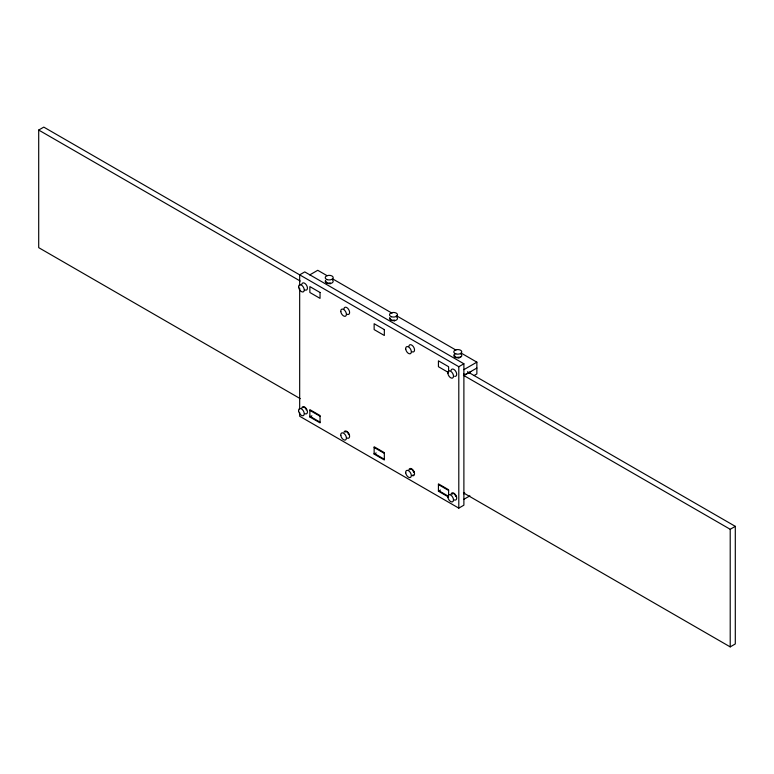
<?xml version="1.0" encoding="UTF-8"?>
<svg xmlns="http://www.w3.org/2000/svg" width="774" height="774" viewBox="0 0 774 774"><rect width="100%" height="100%" fill="white"/><g stroke="black" fill="none" stroke-linecap="round" stroke-linejoin="round"><path stroke-width="1.16" d="M300.235 398.649L38.7 247.651L38.7 130.051L43.789 127.11L458.798 366.712L463.887 363.77L463.887 375.09L468.473 372.884M309.755 274.905L317.746 270.29L327.17 275.728M309.861 416.983L320.039 422.865L320.039 415.522L309.861 409.639L309.861 416.983L311.893 415.812M348.842 434.717L349.471 434.349M463.887 369.653L476.871 362.155L476.871 373.919L474.007 375.574M463.887 373.697L463.887 505.18L458.798 508.121L299.673 416.248L299.673 412.629M464.526 375.167L470.824 371.53M476.871 368.037L469.615 372.226L469.238 373.184M374.142 454.106L384.33 459.979L384.33 452.635L374.142 446.753L374.142 454.106L376.183 452.925M413.771 472.198L414.409 471.83M448.61 495.186L448.61 489.748L438.432 483.866L438.432 491.219L440.464 490.039M455.934 496.55L456.573 496.182M463.887 493.86L464.652 492.835M463.887 499.298L469.886 495.844M463.442 375.274L730.211 529.29L735.3 526.349L735.3 643.949L730.211 646.89L463.442 492.864M332.404 278.746L392.079 313.199M396.269 315.618L455.934 350.071M461.169 353.089L476.871 362.155M463.887 363.77L304.762 271.906L299.673 274.847L299.673 285.722M467.486 371.733L735.3 526.349M38.7 130.051L300.235 281.049M448.61 372.594L438.432 366.712L438.432 360.839L448.61 366.712L448.61 371.414M309.861 410.375L320.039 416.248M374.142 447.488L384.33 453.371M438.432 484.601L448.61 490.484M309.861 416.248L320.039 422.13M374.142 453.371L384.33 459.243M438.432 490.484L448.61 496.366M438.432 491.219L448.61 497.101M730.211 529.29L730.211 646.89M460.162 356.553L460.162 357.288M458.895 357.288L458.895 358.023M458.798 366.712L458.798 508.121M394.605 320.175L394.605 320.91M330.324 283.061L330.324 283.797M299.673 288.141L299.673 409.001M458.343 357.162A2.477 1.432 0 0 1 455.673 357.066A2.477 1.432 0 0 1 454.715 355.614M394.053 320.049A2.477 1.432 0 0 1 391.286 319.904A2.477 1.432 0 0 1 390.493 318.366M329.772 282.926A2.477 1.432 0 0 1 327.005 282.791A2.477 1.432 0 0 1 326.212 281.243M303.244 407.492A2.477 1.432 60 0 1 304.956 407.772A2.477 1.432 60 0 1 306.291 409.959M345.214 432.066A2.477 1.432 60 0 1 346.946 431.979A2.477 1.432 60 0 1 348.455 434.301M410.239 469.421A2.477 1.432 60 0 1 411.962 469.528A2.477 1.432 60 0 1 413.384 471.792M413.161 474.801A2.477 1.432 60 0 1 412.939 474.994M452.18 494.189A2.477 1.432 60 0 1 454.028 493.802A2.477 1.432 60 0 1 455.605 496.54M460.849 354.066A4.005 2.312 0 0 1 460.52 357.22A4.005 2.312 0 0 1 455.035 357.22A4.005 2.312 0 0 1 454.706 354.066M396.569 316.943A4.005 2.312 0 0 1 396.501 319.952A4.005 2.312 0 0 1 391.354 320.378A4.005 2.312 0 0 1 389.825 317.514M332.501 280.004A4.005 2.312 0 0 1 329.598 283.613A4.005 2.312 0 0 1 325.535 280.391M451.078 370.485A4.005 2.312 60 0 1 453.941 369.469A4.005 2.312 60 0 1 456.67 373.9A4.005 2.312 60 0 1 454.638 376.28M408.885 346.423A4.005 2.312 60 0 1 411.787 345.127A4.005 2.312 60 0 1 414.525 349.877A4.005 2.312 60 0 1 411.952 351.744M343.956 308.932A4.005 2.312 60 0 1 346.858 307.636A4.005 2.312 60 0 1 349.596 312.386A4.005 2.312 60 0 1 347.023 314.254M301.821 284.31A4.005 2.312 60 0 1 304.869 283.41A4.005 2.312 60 0 1 307.433 288.151A4.005 2.312 60 0 1 304.859 289.911M301.792 408.362A4.005 2.312 60 0 1 304.695 407.066A4.005 2.312 60 0 1 307.433 411.816A4.005 2.312 60 0 1 304.859 413.684M344.053 432.153A4.005 2.312 60 0 1 347.207 431.65A4.005 2.312 60 0 1 349.596 436.362A4.005 2.312 60 0 1 347.023 438.026M408.885 470.195A4.005 2.312 60 0 1 411.7 468.841A4.005 2.312 60 0 1 414.516 473.436A4.005 2.312 60 0 1 412.213 475.623M451.078 494.257A4.005 2.312 60 0 1 454.125 493.348A4.005 2.312 60 0 1 456.689 498.088A4.005 2.312 60 0 1 454.115 499.859M320.039 292.485L309.861 286.603L309.861 292.485L320.039 298.367L320.039 292.485M384.33 329.598L374.142 323.716L374.142 329.598L384.33 335.481L384.33 329.598M455.78 353.873A4.005 2.312 0 0 0 461.778 351.87A4.005 2.312 0 0 0 455.78 349.867A4.005 2.312 0 0 0 455.78 353.873M391.489 316.75A4.005 2.312 0 0 0 397.497 314.757A4.005 2.312 0 0 0 391.489 312.754A4.005 2.312 0 0 0 391.489 316.75M327.209 279.637A4.005 2.312 0 0 0 333.207 277.634A4.005 2.312 0 0 0 327.209 275.641A4.005 2.312 0 0 0 327.209 279.637M447.885 373.426A4.005 2.312 60 0 0 452.461 378.089A4.005 2.312 60 0 0 451.687 372.052A4.005 2.312 60 0 0 447.885 373.426M405.721 349.084A4.005 2.312 60 0 0 410.297 353.747A4.005 2.312 60 0 0 409.523 347.71A4.005 2.312 60 0 0 405.721 349.084M340.792 311.593A4.005 2.312 60 0 0 345.368 316.256A4.005 2.312 60 0 0 344.594 310.229A4.005 2.312 60 0 0 340.792 311.593M298.629 287.251A4.005 2.312 60 0 0 303.205 291.914A4.005 2.312 60 0 0 302.431 285.887A4.005 2.312 60 0 0 298.629 287.251M298.629 411.023A4.005 2.312 60 0 0 303.205 415.686A4.005 2.312 60 0 0 302.431 409.649A4.005 2.312 60 0 0 298.629 411.023M340.792 435.365A4.005 2.312 60 0 0 345.368 440.029A4.005 2.312 60 0 0 344.594 433.991A4.005 2.312 60 0 0 340.792 435.365M405.721 472.846A4.005 2.312 60 0 0 410.297 477.51A4.005 2.312 60 0 0 409.523 471.482A4.005 2.312 60 0 0 405.721 472.846M447.885 497.198A4.005 2.312 60 0 0 452.461 501.862A4.005 2.312 60 0 0 451.687 495.824A4.005 2.312 60 0 0 447.885 497.198"/></g></svg>
